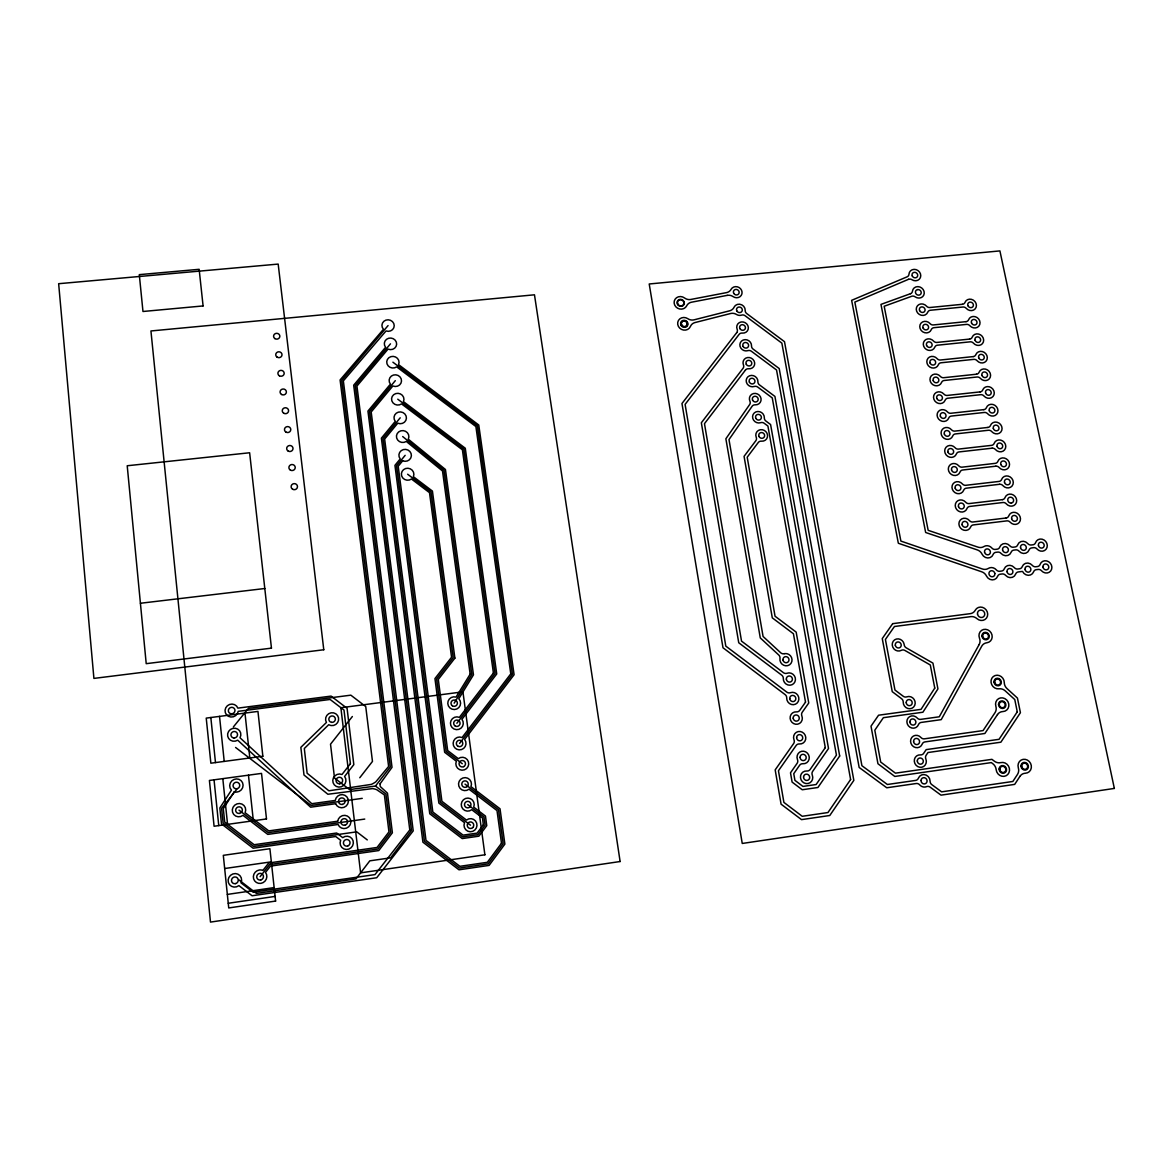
<?xml version="1.0" encoding="UTF-8"?>
<svg xmlns="http://www.w3.org/2000/svg" width="1173" height="1173" viewBox="0 0 1173 1173"><rect width="100%" height="100%" fill="white"/><g stroke="black" fill="none" stroke-linecap="round" stroke-linejoin="round"><path stroke-width="1.5" d="M454.186 703.17L471.81 674.49L443.981 470.241L402.676 436.532M388.072 325.566L341.724 380.419L390.316 766.907L375.492 786.042L349.598 789.605L334.51 778.051L330.522 744.195L352.369 716.512M459.567 743.433L512.44 674.299L477.323 425.77L392.896 362.193M456.869 723.257L495.079 673.507L463.848 449.01L397.764 399.187M359.759 777.743L372.471 761.424L365.741 706.557L350.83 695.164L248.397 708.389L233.398 726.908M260.098 876.686L269.599 864.56L377.911 849.017L390.668 832.331L385.932 794.033L375.492 786.042M236.799 789.282L221.58 808.3L223.105 822.977L253.632 846.451L356.768 831.848L367.281 839.912M405.154 455.329L396.562 465.813L440.388 802.2L470.49 825.191M400.213 417.808L383.014 438.614L431.297 812.874L462.646 836.862L478.012 834.648L485.065 825.22L483.95 816.98L467.748 804.605M395.316 380.653L369.554 411.532L424.45 841.276L459.435 868.064L488.203 863.856L503.173 843.68L498.51 809.678L465.007 784.121M390.477 343.836L355.316 385.624L411.503 830.425L390.653 857.83L369.803 860.835L355.991 878.9L256.476 893.415L238.749 879.765M784.458 653.669L784.913 653.596A6.246 5.953 51.4 0 1 792.024 659.563A6.246 5.953 51.4 0 1 785.734 665.795A6.246 5.953 51.4 0 1 779.972 658.493A3.915 3.724 51 0 0 778.711 654.974L760.28 637.921L725.867 438.775L749.635 404.568A3.754 3.504 33.7 0 0 749.899 401.151A5.997 5.601 34 0 1 753.594 393.527A5.997 5.601 34 0 1 761.057 398.703A5.997 5.601 34 0 1 755.221 404.832A3.754 3.504 34.3 0 0 752.113 406.269L728.99 439.582L763.08 636.47L780.69 652.76A3.9 3.71 50.5 0 0 784.253 653.713M227.342 894.413L274.145 887.594M228.251 903.269L275.098 896.407M224.673 868.519L271.344 861.832M364.759 819.077L268.28 832.639L238.999 810.147M362.252 798.358L311.197 805.44L235.582 747.45M140.408 603.259L264.805 588.509M407.632 474.229L430.96 491.868L453.218 657.701L436.62 679.02L446.165 751.438L462.279 763.726M1020.539 547.718L1020.539 547.762A3.079 2.815 48.8 0 0 1025.422 549.726A3.079 2.815 48.8 0 0 1024.234 544.653A3.079 2.815 48.8 0 0 1020.554 547.835M1025.041 569.418A3.094 2.83 49.8 0 0 1029.806 571.676A3.094 2.83 49.8 0 0 1028.985 566.515A3.094 2.83 49.8 0 0 1025.041 569.418L1025.07 569.565M244.981 713.081L249.82 757.993M248.456 775.177L253.353 820.777M219.527 716.38L224.219 761.409M222.811 778.637L227.562 824.37M210.832 717.509L215.48 762.567M214.043 779.825L218.75 825.601M380.125 783.755L380.067 784.18A5.44 5.352 -42.4 0 0 380.36 786.614L387.471 793.139L392.383 832.786L378.791 850.557L270.464 866.114L265.509 872.448A6.877 6.627 -46 0 1 263.104 882.624A6.877 6.627 -46 0 1 253.617 878.826A6.877 6.627 -46 0 1 259.38 869.999A6.921 6.671 -46 0 1 262.884 870.439L268.72 862.991L377.032 847.463L388.952 831.892L384.392 794.927L376.738 789.708A17.888 17.566 -45.6 0 0 372.545 788.608L327.883 794.253L303.998 775.001L300.845 747.348L326.417 722.465A6.569 6.437 -24.9 0 1 331.035 712.817A6.569 6.437 -24.9 0 1 338.528 720.295A6.569 6.437 -24.9 0 1 328.689 724.738L304.306 748.506L307.135 773.256L328.909 790.807L371.357 784.385A27.727 27.258 -33.8 0 0 375.756 781.878L388.615 766.453L340.097 379.949L383.454 329.29A6.158 5.762 9.4 0 1 385.858 320.141A6.158 5.762 9.4 0 1 394.231 325.61A6.158 5.762 9.4 0 1 386.02 330.962L343.352 380.873L392.017 767.347L380.125 783.755M979.147 644.549L939.28 716.791L920.658 719.372A3.93 3.666 56.8 0 1 917.227 718.023A6.305 5.88 57.2 0 0 908.151 717.92A6.305 5.88 57.2 0 0 909.911 727.187A6.305 5.88 57.2 0 0 918.488 724.621A3.944 3.68 57.5 0 1 921.245 722.421L941.23 719.65L981.742 646.176A7.742 7.141 53.4 0 1 986.83 642.775A6.95 6.408 52.6 0 0 991.977 634.857A6.95 6.408 52.6 0 0 983.473 629.505A6.95 6.408 52.6 0 0 979.47 638.141A7.727 7.141 52.8 0 1 979.147 644.549M470.153 674.138L456.048 697.085A6.408 6.364 2.6 0 0 447.793 703.551A6.408 6.364 2.6 0 0 456.781 709.005A6.408 6.364 2.6 0 0 458.79 698.741L473.467 674.842L445.447 469.493L408.292 439.171A6.232 5.938 8.6 0 0 403.233 430.623A6.232 5.938 8.6 0 0 396.65 437.998A6.232 5.938 8.6 0 0 406.283 441.429L442.514 471.003L470.153 674.138M934.764 688.096L921.054 709.357L878.562 715.207L871.011 726.16L877.947 763.74L894.794 776.453L991.317 762.597L992.813 763.711A7.932 7.317 59.9 0 1 996.156 769.649A7.126 6.569 59.8 0 0 1003.985 776.365A7.126 6.569 59.8 0 0 1009.352 768.242A7.126 6.569 59.8 0 0 1000.789 762.611A7.903 7.287 59 0 1 994.455 761.248L991.918 759.342L895.454 773.168L880.688 762.039L874.809 730.207L883.372 717.685L922.902 712.231L937.931 688.903L932.931 663.112L906.23 647.833A3.886 3.622 52.3 0 1 904.192 644.71L904.134 644.314A6.232 5.821 52.2 0 0 896.377 639.036A6.232 5.821 52.2 0 0 892.77 647.1A6.232 5.821 52.2 0 0 901.319 650.341A3.886 3.636 52.8 0 1 904.896 650.443L930.306 664.988L934.764 688.096M234.233 791.848L223.31 808.652L224.703 822.068L254.145 844.707L336.695 833.021L342.707 837.639A6.73 6.569 -49.1 0 1 353.073 840.762A6.73 6.569 -49.1 0 1 346.314 849.487A6.73 6.569 -49.1 0 1 340.654 840.293L335.713 836.51L253.104 848.211L221.492 823.901L219.85 807.948L231.433 790.133A6.774 6.525 -34.8 0 1 233.896 779.473A6.774 6.525 -34.8 0 1 243.09 785.118A6.774 6.525 -34.8 0 1 234.233 791.848M1019.982 776.291L1014.689 784.385L941.01 795.147L930.16 787.156A3.988 3.724 61.4 0 0 926.538 786.658A6.378 5.938 60.9 0 1 919.676 784.854A3.988 3.724 61.3 0 0 916.216 783.52L886.759 787.772L859.149 767.45L781.863 343.132L745.075 315.728A3.71 3.431 30.6 0 0 741.6 315.112A5.924 5.469 30.2 0 1 736.512 314.467A7.434 6.862 30.2 0 0 730.603 313.514L695.003 322.56A7.463 6.921 28.7 0 0 690.428 326.446A6.715 6.232 27.9 0 1 681.484 329.393A6.715 6.232 27.9 0 1 678.463 320.42A6.715 6.232 27.9 0 1 687.833 318.704A7.449 6.891 28 0 0 694.079 319.833L729.679 310.801A7.419 6.833 29.5 0 0 734.049 307.238A5.924 5.469 30.2 0 1 745.207 310.449A3.71 3.416 30.7 0 0 746.746 313.572L784.502 341.68L861.906 765.705L887.389 784.488L915.629 780.412A3.974 3.724 60.7 0 0 918.415 778.168A6.378 5.938 60.9 0 1 930.086 781.218A3.988 3.71 60.9 0 0 931.817 784.634L941.626 791.848L1012.856 781.467L1017.49 774.415A7.918 7.287 59.8 0 0 1018.325 767.89A7.126 6.539 59.5 0 1 1023.076 759.371A7.126 6.539 59.5 0 1 1031.287 765.544A7.126 6.539 59.5 0 1 1025.422 773.227A7.932 7.287 60.3 0 0 1019.982 776.291M1017.27 711.835L999.059 739.313L926.171 749.62L923.65 753.359A3.959 3.695 59 0 1 920.438 754.884A6.349 5.924 59.7 0 0 914.324 761.497A6.349 5.924 59.7 0 0 921.905 767.215A6.349 5.924 59.7 0 0 925.834 758.946A3.959 3.695 59.4 0 1 926.157 755.251L927.99 752.523L1000.877 742.201L1020.422 712.685L1017.446 698.082L1007.035 688.61A7.786 7.155 55.3 0 1 1004.279 682.539A7.009 6.452 55.1 0 0 997.167 675.208A7.009 6.452 55.1 0 0 991.068 682.481A7.009 6.452 55.1 0 0 999.015 688.815A7.815 7.185 55.9 0 1 1005.173 690.824L1014.777 699.548L1017.27 711.835M997.49 714.562L984.88 733.477L924.969 741.908A3.959 3.68 58.7 0 0 922.198 744.122A6.32 5.909 58.4 0 1 913.606 746.702A6.32 5.909 58.4 0 1 911.846 737.392A6.32 5.909 58.4 0 1 920.937 737.494A3.944 3.68 58 0 0 924.383 738.829L983.062 730.588L994.997 712.7A7.83 7.229 56.5 0 0 995.862 706.278A7.038 6.481 56.4 0 1 1000.613 697.906A7.038 6.481 56.4 0 1 1008.765 704.02A7.038 6.481 56.4 0 1 1002.915 711.556A7.844 7.229 57.1 0 0 997.49 714.562M850.601 779.517L827.962 812.537L802.229 816.291L783.901 802.405L778.447 770.749L796.144 745.485A3.974 3.783 59.1 0 1 799.443 743.961A6.349 6.026 58.2 0 0 805.763 737.333A6.349 6.026 58.2 0 0 798.153 731.585A6.349 6.026 58.2 0 0 794.018 739.87A3.974 3.783 58.6 0 1 793.622 743.579L775.177 769.884L781.071 804.165L801.526 819.634L829.78 815.499L853.841 780.382L779.209 368.542L753.066 349.055A3.724 3.446 32.1 0 1 751.526 345.918A5.953 5.513 31.6 0 0 745.104 339.642A5.953 5.513 31.6 0 0 740.031 346.27A5.953 5.513 31.6 0 0 747.905 350.639A3.724 3.46 32 0 1 751.394 351.255L776.541 369.994L850.601 779.517M839.677 756.013L817.918 787.494L802.244 789.752L792.098 782.083L790.499 772.816L797.083 763.374A3.988 3.798 60.3 0 0 797.479 759.635A6.364 6.056 59.9 0 1 801.614 751.307A6.364 6.056 59.9 0 1 809.238 757.069A6.364 6.056 59.9 0 1 802.904 763.74A3.988 3.798 60.8 0 0 799.605 765.28L793.754 773.681L794.913 780.338L802.948 786.423L816.115 784.532L836.437 755.148L772.259 397.911L757.773 387.105A3.739 3.49 33.6 0 0 754.268 386.489A5.982 5.572 33.1 0 1 746.351 382.105A5.982 5.572 33.1 0 1 751.453 375.404A5.982 5.572 33.1 0 1 757.905 381.724A3.739 3.475 33.6 0 0 759.459 384.876L774.928 396.43L839.677 756.013M825.293 747.656L810.147 769.459A3.988 3.783 60.7 0 1 806.848 770.998A6.393 6.07 61.6 0 0 800.499 777.714A6.393 6.07 61.6 0 0 808.153 783.491A6.393 6.07 61.6 0 0 812.288 775.118A3.988 3.783 61.2 0 1 812.669 771.365L828.519 748.521L770.588 424.538L765.91 421.034A3.754 3.504 35.3 0 1 764.341 417.852A6.012 5.616 34.8 0 0 757.861 411.488A6.012 5.616 34.8 0 0 752.743 418.277A6.012 5.616 34.8 0 0 760.705 422.676A3.768 3.519 35.4 0 1 764.21 423.277L767.904 426.034L825.293 747.656M892.668 623.669L882.257 638.596L892.257 691.674L901.568 698.697A3.93 3.666 55.8 0 1 903.21 702.07A6.276 5.865 55.9 0 0 909.925 708.756A6.276 5.865 55.9 0 0 914.999 701.381A6.276 5.865 55.9 0 0 906.817 696.835A3.915 3.666 55.3 0 1 903.239 696.263L894.955 690.017L885.41 639.446L894.456 626.499L970.833 616.631A7.712 7.111 51.9 0 1 976.948 618.64A6.921 6.378 51.4 0 0 986.493 618.083A6.921 6.378 51.4 0 0 984.543 608.347A6.921 6.378 51.4 0 0 975.262 610.224A7.683 7.082 50.9 0 1 970.232 613.67L892.668 623.669M805.528 702.128L799.737 710.354A3.944 3.754 55.7 0 1 796.452 711.864A6.32 6.012 56.5 0 0 790.147 718.433A6.32 6.012 56.5 0 0 797.743 724.166A6.32 6.012 56.5 0 0 801.863 715.926A3.944 3.754 56.3 0 1 802.244 712.246L808.754 702.994L796.174 632.115L775.045 616.221L747.201 457.221L758.257 442.514A3.783 3.534 36.2 0 1 761.438 441.18A6.026 5.645 35.8 0 0 767.553 435.212A6.026 5.645 35.8 0 0 760.251 429.743A6.026 5.645 35.8 0 0 756.233 437.28A3.768 3.534 35.5 0 1 755.837 440.711L744.063 456.356L772.289 617.848L793.432 633.757L805.528 702.128M501.487 843.24L487.323 862.316L459.889 866.319L425.99 840.367L371.181 411.987L392.867 385.99A6.202 5.85 9.1 0 0 401.503 381.078A6.202 5.85 9.1 0 0 393.483 375.023A6.202 5.85 9.1 0 0 390.418 384.143L367.941 411.078L422.91 842.185L458.98 869.809L489.097 865.395L504.874 844.12L500.021 808.784L470.959 786.614A6.51 6.466 -69.6 0 0 465.285 777.626A6.51 6.466 -69.6 0 0 458.848 786.145A6.51 6.466 -69.6 0 0 469.009 789.209L497 810.572L501.487 843.24M483.364 824.78L477.132 833.123L463.1 835.132L432.822 811.98L384.641 439.069L397.75 423.204A6.217 5.909 8.8 0 0 406.415 418.218A6.217 5.909 8.8 0 0 398.365 412.148A6.217 5.909 8.8 0 0 395.286 421.356L381.386 438.159L429.758 813.783L462.206 838.578L478.892 836.188L486.766 825.66L485.461 816.085L473.716 807.112A6.539 6.481 -72.9 0 0 468.012 798.08A6.539 6.481 -72.9 0 0 461.576 806.643A6.539 6.481 -72.9 0 0 471.751 809.722L482.44 817.874L483.364 824.78M510.783 673.859L462.074 737.524A6.437 6.422 -26.1 0 0 453.13 743.169A6.437 6.422 -26.1 0 0 461.532 749.562A6.437 6.422 -26.1 0 0 464.64 739.459L514.097 674.739L478.76 425.007L398.556 364.612A6.188 5.821 9.2 0 0 393.219 356.387A6.188 5.821 9.2 0 0 387.002 363.835A6.188 5.821 9.2 0 0 396.665 366.885L475.886 426.547L510.783 673.859M745.442 370.082L704.474 423.658L741.527 641.118L783.417 672.672A3.915 3.724 52.2 0 0 787.039 673.243A6.276 5.968 53.1 0 1 795.265 677.818A6.276 5.968 53.1 0 1 790.001 685.208A6.276 5.968 53.1 0 1 783.3 678.507A3.93 3.739 52.8 0 0 781.673 675.12L738.741 642.76L701.337 422.779L743.052 368.293A3.739 3.475 32 0 0 743.447 364.935A5.968 5.542 32.3 0 1 747.45 357.56A5.968 5.542 32.3 0 1 754.679 362.97A5.968 5.542 32.3 0 1 748.594 368.777A3.739 3.475 32.6 0 0 745.442 370.082M493.422 673.067L459.376 717.363A6.422 6.393 -3.5 0 0 450.461 722.979A6.422 6.393 -3.5 0 0 458.834 729.357A6.422 6.393 -3.5 0 0 461.927 719.313L496.736 673.962L465.285 448.233L403.453 401.621A6.217 5.88 8.9 0 0 398.087 393.322A6.217 5.88 8.9 0 0 391.841 400.858A6.217 5.88 8.9 0 0 401.547 403.908L462.397 449.787L493.422 673.067M736.747 332.589L681.968 403.512L722.993 647.76L785.074 694.563A3.93 3.754 54.6 0 1 786.702 697.979A6.305 5.997 54.8 0 0 793.432 704.694A6.305 5.997 54.8 0 0 798.696 697.261A6.305 5.997 54.8 0 0 790.455 692.686A3.93 3.739 53.9 0 1 786.804 692.114L725.794 646.103L685.105 404.392L739.122 334.364A3.724 3.446 31.1 0 1 742.274 333.088A5.938 5.498 30.9 0 0 748.33 327.34A5.938 5.498 30.9 0 0 741.131 321.974A5.938 5.498 30.9 0 0 737.143 329.261A3.724 3.446 30.6 0 1 736.747 332.589M454.889 658.141L438.291 679.46L447.675 750.559L458.291 758.652A6.466 6.452 -60.1 0 1 468.423 761.746A6.466 6.452 -60.1 0 1 461.986 770.192A6.466 6.452 -60.1 0 1 456.341 761.233L444.655 752.318L434.948 678.566L451.561 657.247L429.494 492.66L411.459 479.024A6.261 5.997 8.2 0 1 401.665 475.959A6.261 5.997 8.2 0 1 407.955 468.247A6.261 5.997 8.2 0 1 413.38 476.678L432.426 491.076L454.889 658.141M350.404 763.726L342.003 774.488A6.642 6.495 -37.6 0 0 332.78 780.28A6.642 6.495 -37.6 0 0 341.284 786.775A6.642 6.495 -37.6 0 0 344.598 776.467L353.821 764.62L347.076 708.316L331.079 696.102L237.884 708.125A6.671 6.437 -25.8 0 0 227.327 705.779A6.671 6.437 -25.8 0 0 228.456 716.322A6.671 6.437 -25.8 0 0 238.222 711.337L330.112 699.46L343.997 710.061L350.404 763.726M409.788 829.971L374.979 874.603L253.119 892.198L241.037 882.888A6.921 6.642 -44.9 0 0 235.377 873.562A6.921 6.642 -44.9 0 0 228.368 882.477A6.921 6.642 -44.9 0 0 238.911 885.615L252.092 895.761L376.709 877.741L413.219 830.895L356.944 386.078L388.028 349.114A6.173 5.792 9.3 0 0 396.635 344.276A6.173 5.792 9.3 0 0 388.644 338.264A6.173 5.792 9.3 0 0 385.594 347.281L353.689 385.184L409.788 829.971M402.676 460.798L398.204 466.253L441.913 801.306L466.473 820.059A6.569 6.495 -74.6 0 1 476.678 823.153A6.569 6.495 -74.6 0 1 470.197 831.76A6.569 6.495 -74.6 0 1 464.508 822.684L438.863 803.094L394.934 465.358L400.198 458.922A6.246 5.968 8.4 0 1 403.277 449.611A6.246 5.968 8.4 0 1 411.386 455.725A6.246 5.968 8.4 0 1 402.676 460.798M908.459 279.335L854.838 302.091L900.879 541.09L982.417 568.993A7.61 6.994 48.9 0 0 988.399 568.392A6.393 5.865 49.6 0 1 996.346 569.902A3.812 3.49 49.4 0 0 999.733 571.28L1001.551 571.046A3.812 3.49 49.4 0 0 1004.22 568.92A6.378 5.836 49.7 0 1 1014.366 567.644A3.798 3.475 49.5 0 0 1017.753 569.022L1019.542 568.788A3.798 3.475 49.5 0 0 1022.211 566.647A6.378 5.821 49.8 0 1 1032.343 565.386A3.798 3.46 49.7 0 0 1035.73 566.764L1037.475 566.544A3.798 3.46 49.7 0 0 1040.128 564.389A6.364 5.792 50 0 1 1048.647 561.735A6.364 5.792 50 0 1 1050.7 570.987A6.364 5.792 50 0 1 1041.536 570.767A3.812 3.475 50.2 0 0 1038.208 569.448L1036.258 569.682A3.812 3.475 50.1 0 0 1033.633 571.779A6.378 5.821 49.8 0 1 1022.519 571.412L1018.325 571.94A3.812 3.49 50 0 0 1015.671 574.052A6.378 5.836 49.7 0 1 1005.554 575.313A3.812 3.49 49.9 0 0 1002.182 573.964L1000.29 574.198A3.812 3.504 49.9 0 0 997.622 576.31A6.393 5.865 49.6 0 1 986.464 576.031A7.639 7.023 49.6 0 0 981.742 571.808L898.342 543.26L851.642 300.332L907.125 276.813A3.636 3.284 35.5 0 0 908.972 274.189A6.1 5.498 35.8 0 1 916.128 269.643A6.1 5.498 35.8 0 1 920.365 277.649A6.1 5.498 35.8 0 1 911.905 279.702A3.651 3.299 35.9 0 0 908.459 279.335M910.468 293.705L880.967 304.394L925.658 532.498L977.3 549.917A7.61 6.994 48.5 0 1 982.021 554.125A6.364 5.836 48.4 0 0 993.164 554.418A3.798 3.49 48.8 0 1 995.818 552.336L997.71 552.102A3.798 3.475 48.8 0 1 1001.082 553.451A6.364 5.821 48.6 0 0 1011.155 552.204A3.798 3.475 48.9 0 1 1013.809 550.108L1015.715 549.873A3.798 3.46 49 0 1 1019.058 551.207A6.349 5.792 48.8 0 0 1029.073 549.976A3.798 3.46 49.1 0 1 1031.712 547.908L1033.648 547.659A3.798 3.46 49.1 0 1 1036.976 548.979A6.349 5.762 48.9 0 0 1046.111 549.199A6.349 5.762 48.9 0 0 1044.058 540.005A6.349 5.762 48.9 0 0 1035.568 542.644A3.783 3.446 48.6 0 1 1032.914 544.785L1031.184 544.99A3.783 3.446 48.6 0 1 1027.812 543.612A6.349 5.792 48.8 0 0 1017.695 544.859A3.783 3.46 48.5 0 1 1015.026 546.985L1013.252 547.205A3.798 3.46 48.4 0 1 1009.88 545.826A6.364 5.821 48.6 0 0 999.748 547.073A3.798 3.475 48.3 0 1 997.079 549.199L995.276 549.419A3.798 3.475 48.3 0 1 991.889 548.04A6.364 5.836 48.4 0 0 983.942 546.53A7.581 6.965 47.8 0 1 978.003 547.146L928.166 530.328L884.178 306.256L911.67 296.285A3.651 3.314 36.5 0 1 915.116 296.828A6.114 5.528 36.4 0 0 923.738 295.2A6.114 5.528 36.4 0 0 919.896 286.989A6.114 5.528 36.4 0 0 912.462 291.183A3.651 3.299 36.1 0 1 910.468 293.705M727.245 295.361L691.498 302.209A7.434 6.891 28 0 0 686.704 305.801A6.701 6.202 27.2 0 1 677.583 308.206A6.701 6.202 27.2 0 1 675.12 299.159A6.701 6.202 27.2 0 1 684.577 297.986A7.419 6.862 27.4 0 0 690.75 299.467L726.498 292.62A7.39 6.803 28.9 0 0 731.087 289.35A5.909 5.44 29.6 0 1 739.063 287.517A5.909 5.44 29.6 0 1 741.248 295.376A5.909 5.44 29.6 0 1 733.11 296.622A7.405 6.833 29.5 0 0 727.245 295.361M620.121 861.525L210.495 922.095L150.936 330.962L534.477 294.804L620.121 861.525M1114.35 788.432L742.245 843.46L649.212 283.983L999.909 250.905L1114.35 788.432M484.889 854.794L360.61 872.859L340.874 707.73L462.924 691.85L484.889 854.794M275.611 901.069L228.735 907.946L223.31 855.337L269.907 848.724L275.611 901.069M337.692 821.217L268.793 830.895L245.098 812.698A6.803 6.554 -37.8 0 0 239.483 803.505A6.803 6.554 -37.8 0 0 232.547 812.229A6.803 6.554 -37.8 0 0 242.987 815.352L267.767 834.399L338.088 824.487A6.701 6.539 -45.6 0 0 348.645 826.818A6.701 6.539 -45.6 0 0 347.369 816.056A6.701 6.539 -45.6 0 0 337.692 821.217M335.639 803.71L310.61 807.185L237.708 740.192A6.701 6.466 -28.7 0 1 227.694 736.189A6.701 6.466 -28.7 0 1 235.289 728.272A6.701 6.466 -28.7 0 1 240.01 737.773L311.783 803.696L335.258 800.441A6.671 6.525 -41.8 0 1 344.921 795.323A6.671 6.525 -41.8 0 1 346.167 806.042A6.671 6.525 -41.8 0 1 335.639 803.71M266.491 818.945L214.087 826.247L209.41 780.456L261.535 773.403L266.491 818.945M262.855 756.248L210.861 763.198L206.228 718.111L257.957 711.41L262.855 756.248M271.462 648.141L146.214 663.669L127.212 465.754L249.629 452.763L271.462 648.141M323.777 649.754L93.913 678.405L58.65 283.705L278.177 264.086L323.777 649.754M1006.097 518.011L972.872 522A3.783 3.46 46.6 0 1 969.47 520.607A6.349 5.836 46.7 0 0 960.232 520.123A6.349 5.836 46.7 0 0 961.977 529.36A6.349 5.836 46.7 0 0 970.672 526.956A3.783 3.475 47.1 0 1 973.326 524.918L1006.83 520.885A3.783 3.446 47.5 0 1 1010.158 522.19A6.32 5.762 47.4 0 0 1019.293 522.44A6.32 5.762 47.4 0 0 1017.27 513.275A6.32 5.762 47.4 0 0 1008.751 515.885A3.768 3.446 47 0 1 1006.097 518.011M1002.372 499.639L969.089 503.584A3.768 3.46 45.7 0 1 965.716 502.22A6.32 5.806 45.8 0 0 956.508 501.853A6.32 5.806 45.8 0 0 958.356 511.032A6.32 5.806 45.8 0 0 966.992 508.539A3.768 3.46 46.2 0 1 969.66 506.457L1002.959 502.513A3.768 3.431 46.6 0 1 1006.317 503.862A6.305 5.748 46.5 0 0 1015.451 504.243A6.305 5.748 46.5 0 0 1013.56 495.109A6.305 5.748 46.5 0 0 1005.012 497.572A3.754 3.431 46.1 0 1 1002.372 499.639M1011.302 503.041L1011.273 503.041A3.05 2.786 46.5 0 1 1007.812 500.46A3.05 2.786 46.5 0 1 1010.056 497.22L1010.1 497.22A3.05 2.786 46.5 0 1 1013.545 499.786A3.05 2.786 46.5 0 1 1011.302 503.041M999.601 484.288L966.361 488.173A3.768 3.446 45.3 0 0 963.693 490.226A6.305 5.777 44.9 0 1 955.086 492.704A6.305 5.777 44.9 0 1 953.238 483.569A6.305 5.777 44.9 0 1 962.432 483.95A3.754 3.446 44.8 0 0 965.79 485.299L999 481.429A3.754 3.416 45.3 0 0 1001.639 479.39A6.29 5.718 45.7 0 1 1010.173 476.942A6.29 5.718 45.7 0 1 1012.05 486.033A6.29 5.718 45.7 0 1 1002.944 485.637A3.754 3.416 45.8 0 0 999.601 484.288M995.862 466.194L962.696 470.006A3.754 3.431 44.4 0 0 960.027 472.059A6.29 5.762 44 0 1 951.435 474.508A6.29 5.762 44 0 1 949.587 465.402A6.29 5.762 44 0 1 958.766 465.798A3.739 3.431 43.9 0 0 962.109 467.162L995.276 463.35A3.739 3.402 44.5 0 0 997.9 461.312A6.261 5.704 44.8 0 1 1006.419 458.907A6.261 5.704 44.8 0 1 1008.296 467.954A6.261 5.704 44.8 0 1 999.191 467.543A3.739 3.402 44.9 0 0 995.862 466.194M992.138 448.189L959.03 451.928A3.739 3.416 43.5 0 0 956.376 453.966A6.276 5.733 43.1 0 1 947.799 456.385A6.276 5.733 43.1 0 1 945.966 447.338A6.276 5.733 43.1 0 1 955.115 447.734A3.739 3.416 43 0 0 958.458 449.098L991.552 445.359A3.724 3.387 43.7 0 0 994.176 443.335A6.246 5.674 44 0 1 1002.68 440.945A6.246 5.674 44 0 1 1004.543 449.948A6.246 5.674 44 0 1 995.466 449.538A3.739 3.402 44.1 0 0 992.138 448.189M987.857 427.441L954.822 431.107A3.724 3.402 42.2 0 1 951.494 429.758A6.246 5.718 42.3 0 0 942.359 429.347A6.246 5.718 42.3 0 0 944.177 438.365A6.246 5.718 42.3 0 0 952.74 435.96A3.724 3.402 42.7 0 1 955.394 433.937L988.428 430.256A3.724 3.387 43.3 0 1 991.757 431.605A6.232 5.66 43.2 0 0 1000.818 432.031A6.232 5.66 43.2 0 0 998.956 423.057A6.232 5.66 43.2 0 0 990.481 425.432A3.71 3.372 42.9 0 1 987.857 427.441M983.78 409.641L950.819 413.263A3.71 3.387 41.4 0 1 947.491 411.914A6.232 5.689 41.4 0 0 938.371 411.474A6.232 5.689 41.4 0 0 940.189 420.447A6.232 5.689 41.4 0 0 948.737 418.072A3.724 3.387 41.8 0 1 951.391 416.063L984.367 412.456A3.71 3.372 42.5 0 1 987.681 413.79A6.217 5.63 42.5 0 0 996.727 414.23A6.217 5.63 42.5 0 0 994.88 405.315A6.217 5.63 42.5 0 0 986.405 407.647A3.71 3.358 42.1 0 1 983.78 409.641M980.115 391.899L947.212 395.433A3.71 3.372 40.6 0 1 943.898 394.084A6.217 5.674 40.7 0 0 934.793 393.659A6.217 5.674 40.7 0 0 936.597 402.588A6.217 5.674 40.7 0 0 945.145 400.228A3.71 3.372 41.1 0 1 947.784 398.234L980.701 394.685A3.695 3.358 41.8 0 1 984 396.034A6.188 5.616 41.7 0 0 993.032 396.474A6.188 5.616 41.7 0 0 991.185 387.589A6.188 5.616 41.7 0 0 982.739 389.92A3.695 3.343 41.3 0 1 980.115 391.899M976.479 374.216L943.635 377.706A3.695 3.358 39.9 0 1 940.321 376.357A6.202 5.645 39.9 0 0 931.245 375.903A6.202 5.645 39.9 0 0 933.034 384.803A6.202 5.645 39.9 0 0 941.552 382.471A3.695 3.372 40.3 0 1 944.192 380.492L977.05 377.002A3.695 3.343 41 0 1 980.349 378.336A6.173 5.586 41 0 0 989.352 378.806A6.173 5.586 41 0 0 987.519 369.964A6.173 5.586 41 0 0 979.088 372.252A3.68 3.328 40.6 0 1 976.479 374.216M973.223 356.592L940.453 360.008A3.68 3.343 39.1 0 1 937.139 358.659A6.188 5.616 39.2 0 0 928.078 358.205A6.188 5.616 39.2 0 0 929.866 367.046A6.188 5.616 39.2 0 0 938.371 364.744A3.695 3.358 39.5 0 1 941.01 362.78L973.795 359.363A3.68 3.328 40.3 0 1 977.08 360.697A6.158 5.557 40.3 0 0 986.068 361.167A6.158 5.557 40.3 0 0 984.25 352.369A6.158 5.557 40.3 0 0 975.833 354.642A3.68 3.314 39.9 0 1 973.223 356.592M969.602 339.085L936.89 342.428A3.68 3.328 38.4 0 1 933.591 341.094A6.173 5.601 38.4 0 0 924.544 340.625A6.173 5.601 38.4 0 0 926.333 349.437A6.173 5.601 38.4 0 0 934.822 347.149A3.68 3.343 38.8 0 1 937.447 345.199L970.174 341.827A3.666 3.314 39.6 0 1 973.458 343.176A6.144 5.542 39.6 0 0 982.431 343.645A6.144 5.542 39.6 0 0 980.613 334.892A6.144 5.542 39.6 0 0 972.212 337.135A3.666 3.314 39.2 0 1 969.602 339.085M965.995 321.651L933.356 324.936A3.666 3.314 37.8 0 1 930.057 323.601A6.144 5.572 37.7 0 0 921.04 323.118A6.144 5.572 37.7 0 0 922.814 331.886A6.144 5.572 37.7 0 0 931.289 329.628A3.666 3.328 38.1 0 1 933.913 327.692L966.567 324.393A3.666 3.299 38.9 0 1 969.851 325.727A6.129 5.513 38.9 0 0 978.795 326.211A6.129 5.513 38.9 0 0 976.992 317.487A6.129 5.513 38.9 0 0 968.605 319.716A3.651 3.299 38.6 0 1 965.995 321.651M962.417 304.291L929.837 307.517A3.651 3.299 37.1 0 1 926.553 306.182A6.129 5.557 37.1 0 0 917.535 305.684A6.129 5.557 37.1 0 0 919.295 314.423A6.129 5.557 37.1 0 0 927.755 312.179A3.666 3.314 37.5 0 1 930.38 310.259L962.974 307.018A3.651 3.284 38.3 0 1 966.244 308.352A6.114 5.498 38.3 0 0 975.188 308.851A6.114 5.498 38.3 0 0 973.385 300.171A6.114 5.498 38.3 0 0 965.012 302.37A3.651 3.284 37.9 0 1 962.417 304.291M917.785 289.584L917.755 289.584A2.962 2.683 36.4 0 0 915.497 292.634A2.962 2.683 36.4 0 0 918.87 295.127L918.899 295.127A2.962 2.683 36.4 0 0 921.157 292.077A2.962 2.683 36.4 0 0 917.785 289.584M203.09 305.933L142.974 311.49L139.294 274.643L199.146 269.306L203.09 305.933M1002.592 550.005L1002.578 549.961A3.079 2.815 48.6 0 1 1006.317 546.897A3.079 2.815 48.6 0 1 1007.49 551.984A3.079 2.815 48.6 0 1 1002.607 550.078M994.807 573.406L994.792 573.362A3.094 2.845 49.6 0 0 991.302 570.752A3.094 2.845 49.6 0 0 989.015 574.096L989.015 574.125A3.094 2.845 49.6 0 0 992.519 576.735A3.094 2.845 49.6 0 0 994.807 573.406M984.572 552.219L984.558 552.19A3.094 2.83 48.4 0 1 988.311 549.096A3.094 2.83 48.4 0 1 989.469 554.213A3.094 2.83 48.4 0 1 984.587 552.292M681.161 325.522A3.724 3.46 27.9 0 0 687.525 325.625A3.724 3.46 27.9 0 0 684.094 320.288A3.724 3.46 27.9 0 0 681.161 325.522M677.613 304.54A3.724 3.446 27.2 0 0 683.947 304.643A3.724 3.446 27.2 0 0 680.545 299.335A3.724 3.446 27.2 0 0 677.613 304.54M999.103 769.019A3.959 3.651 59.8 0 0 1004.601 772.948A3.959 3.651 59.8 0 0 1004.792 766.262A3.959 3.651 59.8 0 0 999.103 769.019M1020.979 766.13A3.959 3.636 59.5 0 0 1026.698 769.664A3.959 3.636 59.5 0 0 1026.419 762.949A3.959 3.636 59.5 0 0 1020.979 766.13M998.516 704.548A3.915 3.607 56.4 0 0 1004.191 708.052A3.915 3.607 56.4 0 0 1003.927 701.454A3.915 3.607 56.4 0 0 998.516 704.548M993.986 682.173A3.9 3.592 55.1 0 0 999.836 685.252A3.9 3.592 55.1 0 0 999.117 678.683A3.9 3.592 55.1 0 0 993.986 682.173M977.505 614.168A3.842 3.548 51.4 0 0 983.487 616.807A3.842 3.548 51.4 0 0 982.344 610.385A3.842 3.548 51.4 0 0 977.505 614.168M981.933 636.177A3.856 3.563 52.6 0 0 987.754 639.241A3.856 3.563 52.6 0 0 987.05 632.746A3.856 3.563 52.6 0 0 981.933 636.177M681.557 325.302A3.255 3.035 27.9 0 0 687.114 325.39A3.255 3.035 27.9 0 0 684.123 320.728A3.255 3.035 27.9 0 0 681.557 325.302M681.792 325.17A2.991 2.771 27.9 0 0 686.865 325.258A2.991 2.771 27.9 0 0 684.138 320.991A2.991 2.771 27.9 0 0 681.792 325.17M677.994 304.32A3.255 3.006 27.2 0 0 683.536 304.423A3.255 3.006 27.2 0 0 680.56 299.775A3.255 3.006 27.2 0 0 677.994 304.32M281.564 394.48A3.152 2.962 1.2 0 0 286.388 392.075A3.152 2.962 1.2 0 0 281.74 389.348A3.152 2.962 1.2 0 0 281.564 394.48M285.963 432.104A3.167 2.991 0 0 0 290.787 429.655A3.167 2.991 0 0 0 286.139 426.928A3.167 2.991 0 0 0 285.963 432.104M279.379 375.8A3.152 2.947 1.7 0 0 284.189 373.41A3.152 2.947 1.7 0 0 279.57 370.697A3.152 2.947 1.7 0 0 279.379 375.8M292.62 489.244A3.182 3.035 -2.1 0 0 297.487 486.736A3.182 3.035 -2.1 0 0 292.795 483.98A3.182 3.035 -2.1 0 0 292.62 489.244M283.749 413.248A3.167 2.976 0.6 0 0 288.587 410.814A3.167 2.976 0.6 0 0 283.939 408.087A3.167 2.976 0.6 0 0 283.749 413.248M288.162 451.062A3.167 3.006 -0.6 0 0 293.015 448.599A3.167 3.006 -0.6 0 0 288.338 445.857A3.167 3.006 -0.6 0 0 288.162 451.062M290.391 470.109A3.182 3.02 -1.3 0 0 295.244 467.616A3.182 3.02 -1.3 0 0 290.567 464.875A3.182 3.02 -1.3 0 0 290.391 470.109M274.878 338.586A3.138 2.918 2.6 0 0 279.834 336.563A3.138 2.918 2.6 0 0 275.435 333.557A3.138 2.918 2.6 0 0 274.878 338.586M277.033 357.091A3.138 2.933 2.1 0 0 282.004 355.038A3.138 2.933 2.1 0 0 277.605 352.032A3.138 2.933 2.1 0 0 277.033 357.091M982.666 636.147A3.094 2.845 52.6 0 0 987.329 638.611A3.094 2.845 52.6 0 0 986.757 633.405A3.094 2.845 52.6 0 0 982.666 636.147M1042.973 567.146A3.094 2.815 50 0 0 1047.724 569.389A3.094 2.815 50 0 0 1046.888 564.242A3.094 2.815 50 0 0 1042.973 567.146M1007.05 571.72A3.094 2.83 49.7 0 0 1011.815 573.978A3.094 2.83 49.7 0 0 1011.009 568.802A3.094 2.83 49.7 0 0 1007.05 571.72M1038.442 545.592A3.079 2.801 48.9 0 0 1043.296 547.483A3.079 2.801 48.9 0 0 1042.108 542.41A3.079 2.801 48.9 0 0 1038.442 545.592M1011.625 518.671A3.064 2.801 47.4 0 0 1016.419 520.739A3.064 2.801 47.4 0 0 1015.422 515.665A3.064 2.801 47.4 0 0 1011.625 518.671M989.308 410.873A3.006 2.727 42.5 0 0 994.22 412.236A3.006 2.727 42.5 0 0 992.563 407.427A3.006 2.727 42.5 0 0 989.308 410.873M985.628 393.116A3.006 2.713 41.7 0 0 990.54 394.495A3.006 2.713 41.7 0 0 988.868 389.7A3.006 2.713 41.7 0 0 985.628 393.116M981.977 375.448A2.991 2.713 41 0 0 986.874 376.826A2.991 2.713 41 0 0 985.203 372.046A2.991 2.713 41 0 0 981.977 375.448M1004.513 482.44A3.05 2.771 45.7 0 0 1009.396 484.156A3.05 2.771 45.7 0 0 1008.047 479.185A3.05 2.771 45.7 0 0 1004.513 482.44M1000.76 464.361A3.035 2.757 44.8 0 0 1005.628 466.077A3.035 2.757 44.8 0 0 1004.293 461.121A3.035 2.757 44.8 0 0 1000.76 464.361M997.035 446.356A3.035 2.757 44 0 0 1001.889 448.086A3.035 2.757 44 0 0 1000.554 443.159A3.035 2.757 44 0 0 997.035 446.356M993.326 428.453A3.02 2.742 43.2 0 0 998.164 430.168A3.02 2.742 43.2 0 0 996.845 425.256A3.02 2.742 43.2 0 0 993.326 428.453M978.707 357.809A2.991 2.698 40.3 0 0 983.59 359.187A2.991 2.698 40.3 0 0 981.933 354.437A2.991 2.698 40.3 0 0 978.707 357.809M975.071 340.302A2.976 2.683 39.6 0 0 979.954 341.68A2.976 2.683 39.6 0 0 978.311 336.944A2.976 2.683 39.6 0 0 975.071 340.302M971.537 323.074A2.976 2.669 38.9 0 0 976.464 324.1A2.976 2.669 38.9 0 0 974.484 319.496A2.976 2.669 38.9 0 0 971.537 323.074M967.945 305.713A2.962 2.669 38.3 0 0 972.857 306.754A2.962 2.669 38.3 0 0 970.877 302.165A2.962 2.669 38.3 0 0 967.945 305.713M919.573 310.522A2.976 2.698 37.1 0 0 924.515 311.563A2.976 2.698 37.1 0 0 922.565 306.945A2.976 2.698 37.1 0 0 919.573 310.522M923.078 327.971A2.976 2.698 37.7 0 0 928.034 328.997A2.976 2.698 37.7 0 0 926.069 324.364A2.976 2.698 37.7 0 0 923.078 327.971M926.597 345.492A2.991 2.713 38.4 0 0 931.567 346.519A2.991 2.713 38.4 0 0 929.588 341.871A2.991 2.713 38.4 0 0 926.597 345.492M930.13 363.102A2.991 2.727 39.2 0 0 935.101 364.129A2.991 2.727 39.2 0 0 933.136 359.451A2.991 2.727 39.2 0 0 930.13 363.102M944.353 434.113A3.035 2.771 42.3 0 0 949.324 435.491A3.035 2.771 42.3 0 0 947.667 430.638A3.035 2.771 42.3 0 0 944.353 434.113M947.975 452.133A3.035 2.786 43.1 0 0 952.945 453.511A3.035 2.786 43.1 0 0 951.288 448.629A3.035 2.786 43.1 0 0 947.975 452.133M951.552 470.021A3.05 2.786 44 0 0 956.45 471.737A3.05 2.786 44 0 0 955.13 466.766A3.05 2.786 44 0 0 951.552 470.021M955.189 488.188A3.064 2.801 44.9 0 0 960.101 489.918A3.064 2.801 44.9 0 0 958.781 484.918A3.064 2.801 44.9 0 0 955.189 488.188M933.224 380.624A3.006 2.742 39.9 0 0 938.151 382.002A3.006 2.742 39.9 0 0 936.509 377.207A3.006 2.742 39.9 0 0 933.224 380.624M936.787 398.38A3.02 2.742 40.7 0 0 941.728 399.758A3.02 2.742 40.7 0 0 940.086 394.949A3.02 2.742 40.7 0 0 936.787 398.38M940.379 416.239A3.02 2.757 41.4 0 0 945.321 417.617A3.02 2.757 41.4 0 0 943.679 412.779A3.02 2.757 41.4 0 0 940.379 416.239M958.473 506.501A3.064 2.815 45.8 0 0 963.4 508.232A3.064 2.815 45.8 0 0 962.065 503.202A3.064 2.815 45.8 0 0 958.473 506.501M962.153 524.844A3.079 2.83 46.7 0 0 967.095 526.574A3.079 2.83 46.7 0 0 965.76 521.53A3.079 2.83 46.7 0 0 962.153 524.844M912.242 275.904A2.962 2.669 35.8 0 0 917.154 276.945A2.962 2.669 35.8 0 0 915.219 272.371A2.962 2.669 35.8 0 0 912.242 275.904M921.025 780.47A3.182 2.976 60.9 0 0 925.453 783.652A3.182 2.976 60.9 0 0 925.673 778.242A3.182 2.976 60.9 0 0 921.025 780.47M803.549 776.981A3.196 3.035 61.6 0 0 808.006 780.177A3.196 3.035 61.6 0 0 808.314 774.737A3.196 3.035 61.6 0 0 803.549 776.981M796.614 737.612A3.167 3.02 58.2 0 0 801.232 740.471A3.167 3.02 58.2 0 0 801.174 735.06A3.167 3.02 58.2 0 0 796.614 737.612M743.139 346.475A2.976 2.757 31.6 0 0 748.198 346.9A2.976 2.757 31.6 0 0 745.749 342.472A2.976 2.757 31.6 0 0 743.139 346.475M800.074 757.362A3.182 3.02 59.9 0 0 804.707 760.236A3.182 3.02 59.9 0 0 804.634 754.782A3.182 3.02 59.9 0 0 800.074 757.362M749.386 382.119A2.991 2.786 33.1 0 0 754.444 382.882A2.991 2.786 33.1 0 0 752.304 378.278A2.991 2.786 33.1 0 0 749.386 382.119M906.23 702.73A3.138 2.933 55.9 0 0 910.952 705.222A3.138 2.933 55.9 0 0 910.439 699.9A3.138 2.933 55.9 0 0 906.23 702.73M917.301 760.998A3.167 2.962 59.7 0 0 921.89 763.843A3.167 2.962 59.7 0 0 921.743 758.447A3.167 2.962 59.7 0 0 917.301 760.998M994.719 682.143A3.108 2.874 55.1 0 0 999.396 684.621A3.108 2.874 55.1 0 0 998.824 679.358A3.108 2.874 55.1 0 0 994.719 682.143M789.752 698.624A3.152 2.991 54.8 0 0 794.532 701.131A3.152 2.991 54.8 0 0 794.092 695.765A3.152 2.991 54.8 0 0 789.752 698.624M739.987 328.689A2.976 2.742 30.9 0 0 745.031 329.114A2.976 2.742 30.9 0 0 742.597 324.701A2.976 2.742 30.9 0 0 739.987 328.689M793.183 718.184A3.167 3.006 56.5 0 0 797.963 720.691A3.167 3.006 56.5 0 0 797.523 715.31A3.167 3.006 56.5 0 0 793.183 718.184M759.019 436.473A3.02 2.815 35.8 0 0 764.107 437.236A3.02 2.815 35.8 0 0 761.951 432.573A3.02 2.815 35.8 0 0 759.019 436.473M786.35 679.152A3.138 2.991 53.1 0 0 791.101 681.66A3.138 2.991 53.1 0 0 790.675 676.322A3.138 2.991 53.1 0 0 786.35 679.152M746.307 364.348A2.991 2.771 32.3 0 0 751.365 364.774A2.991 2.771 32.3 0 0 748.917 360.316A2.991 2.771 32.3 0 0 746.307 364.348M782.978 660.003A3.123 2.976 51.4 0 0 787.875 662.159A3.123 2.976 51.4 0 0 787.068 656.88A3.123 2.976 51.4 0 0 782.978 660.003M752.582 400.154A3.006 2.801 34 0 0 757.655 400.917A3.006 2.801 34 0 0 755.5 396.283A3.006 2.801 34 0 0 752.582 400.154M913.576 741.409A3.167 2.947 58.4 0 0 918.166 744.239A3.167 2.947 58.4 0 0 918.019 738.873A3.167 2.947 58.4 0 0 913.576 741.409M999.249 704.577A3.123 2.874 56.4 0 0 1003.795 707.378A3.123 2.874 56.4 0 0 1003.575 702.099A3.123 2.874 56.4 0 0 999.249 704.577M909.881 721.908A3.152 2.947 57.2 0 0 914.471 724.738A3.152 2.947 57.2 0 0 914.324 719.386A3.152 2.947 57.2 0 0 909.881 721.908M755.793 418.277A3.006 2.815 34.8 0 0 760.866 419.025A3.006 2.815 34.8 0 0 758.726 414.392A3.006 2.815 34.8 0 0 755.793 418.277M733.726 293.353A2.962 2.727 29.6 0 0 738.755 293.793A2.962 2.727 29.6 0 0 736.336 289.423A2.962 2.727 29.6 0 0 733.726 293.353M999.851 769.092A3.167 2.918 59.8 0 0 1004.249 772.245A3.167 2.918 59.8 0 0 1004.411 766.878A3.167 2.918 59.8 0 0 999.851 769.092M895.322 645.267A3.108 2.903 52.2 0 0 900.16 647.408A3.108 2.903 52.2 0 0 899.295 642.188A3.108 2.903 52.2 0 0 895.322 645.267M736.849 310.977A2.962 2.742 30.2 0 0 741.893 311.417A2.962 2.742 30.2 0 0 739.459 307.018A2.962 2.742 30.2 0 0 736.849 310.977M1021.727 766.145A3.167 2.903 59.5 0 0 1026.302 768.975A3.167 2.903 59.5 0 0 1026.067 763.608A3.167 2.903 59.5 0 0 1021.727 766.145M467.045 786.628A3.255 3.226 -69.6 0 0 466.165 781.071A3.255 3.226 -69.6 0 0 461.81 784.634A3.255 3.226 -69.6 0 0 467.045 786.628M469.786 807.127A3.27 3.24 -72.9 0 0 468.907 801.555A3.27 3.24 -72.9 0 0 464.537 805.133A3.27 3.24 -72.9 0 0 469.786 807.127M339.657 783.799A3.314 3.255 -37.6 0 0 342.047 778.593A3.314 3.255 -37.6 0 0 336.358 779.224A3.314 3.255 -37.6 0 0 339.657 783.799M231.228 713.785A3.343 3.211 -25.8 0 0 234.732 709.24A3.343 3.211 -25.8 0 0 229.043 708.653A3.343 3.211 -25.8 0 0 231.228 713.785M347.736 845.982A3.358 3.284 -49.1 0 0 348.953 840.323A3.358 3.284 -49.1 0 0 343.484 842.199A3.358 3.284 -49.1 0 0 347.736 845.982M236.418 788.813A3.387 3.27 -34.8 0 0 239.277 783.74A3.387 3.27 -34.8 0 0 233.486 783.989A3.387 3.27 -34.8 0 0 236.418 788.813M457.939 746.219A3.226 3.211 0 0 0 462.792 743.462A3.226 3.211 0 0 0 457.983 740.647A3.226 3.211 0 0 0 457.939 746.219M463.731 766.614A3.24 3.226 -60.1 0 0 464.053 761.028A3.24 3.226 -60.1 0 0 459.054 763.55A3.24 3.226 -60.1 0 0 463.731 766.614M455.241 726.014A3.211 3.196 -3.5 0 0 460.08 723.286A3.211 3.196 -3.5 0 0 455.3 720.471A3.211 3.196 -3.5 0 0 455.241 726.014M452.367 705.779A3.211 3.182 2.6 0 0 457.382 703.433A3.211 3.182 2.6 0 0 452.822 700.296A3.211 3.182 2.6 0 0 452.367 705.779M345.038 825.162A3.343 3.27 -45.6 0 0 346.651 819.619A3.343 3.27 -45.6 0 0 341.079 821.1A3.343 3.27 -45.6 0 0 345.038 825.162M239.263 813.446A3.402 3.284 -37.8 0 0 241.755 808.153A3.402 3.284 -37.8 0 0 235.964 808.827A3.402 3.284 -37.8 0 0 239.263 813.446M342.34 804.429A3.328 3.255 -41.8 0 0 344.349 799.048A3.328 3.255 -41.8 0 0 338.704 800.103A3.328 3.255 -41.8 0 0 342.34 804.429M234.013 737.993A3.358 3.24 -28.7 0 0 237.21 733.198A3.358 3.24 -28.7 0 0 231.462 733.008A3.358 3.24 -28.7 0 0 234.013 737.993M472.719 827.581A3.284 3.24 -74.6 0 0 471.429 822.053A3.284 3.24 -74.6 0 0 467.323 825.968A3.284 3.24 -74.6 0 0 472.719 827.581M260.861 879.941A3.446 3.314 -46 0 0 262.576 874.296A3.446 3.314 -46 0 0 256.872 875.82A3.446 3.314 -46 0 0 260.861 879.941M331.71 722.377A3.284 3.211 -24.9 0 0 335.111 717.861A3.284 3.211 -24.9 0 0 329.481 717.275A3.284 3.211 -24.9 0 0 331.71 722.377M235.626 883.606A3.46 3.314 -44.9 0 0 237.371 877.932A3.46 3.314 -44.9 0 0 231.638 879.457A3.46 3.314 -44.9 0 0 235.626 883.606"/></g></svg>
